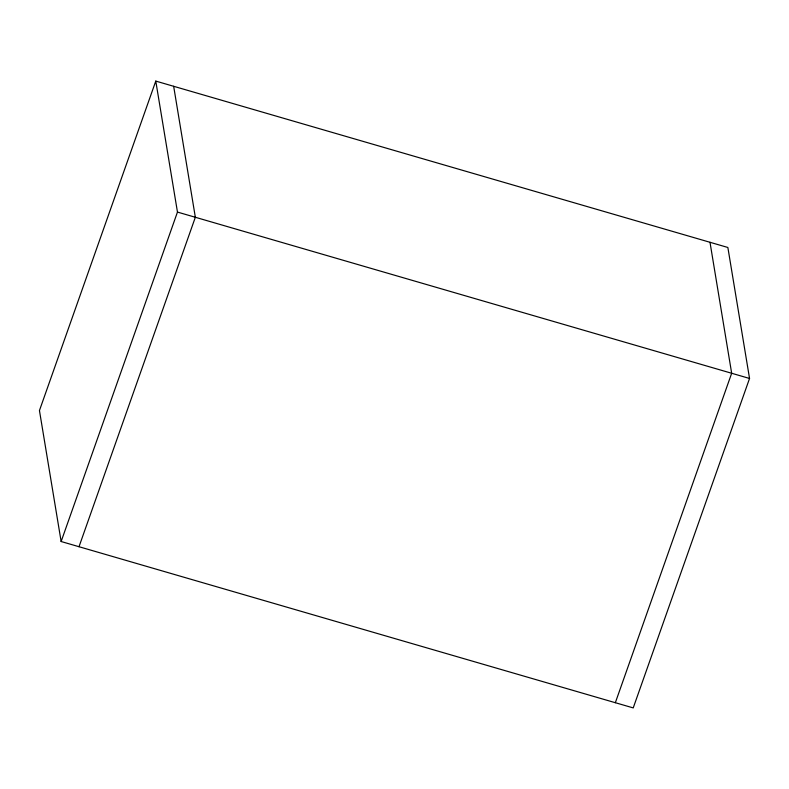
<?xml version="1.0" encoding="UTF-8"?>
<svg xmlns="http://www.w3.org/2000/svg" width="789" height="789" viewBox="0 0 789 789"><rect width="100%" height="100%" fill="white"/><g stroke="black" fill="none" stroke-linecap="round" stroke-linejoin="round"><path stroke-width="1.18" d="M155.778 81.089L39.45 410.536L61.138 541.52L633.222 707.911L749.55 378.464L727.862 247.48L155.778 81.089L177.466 212.073L61.138 541.52M79.008 546.728L195.347 217.271L173.659 86.287M615.341 702.713L731.669 373.256L709.992 242.272M177.466 212.073L749.55 378.464"/></g></svg>
